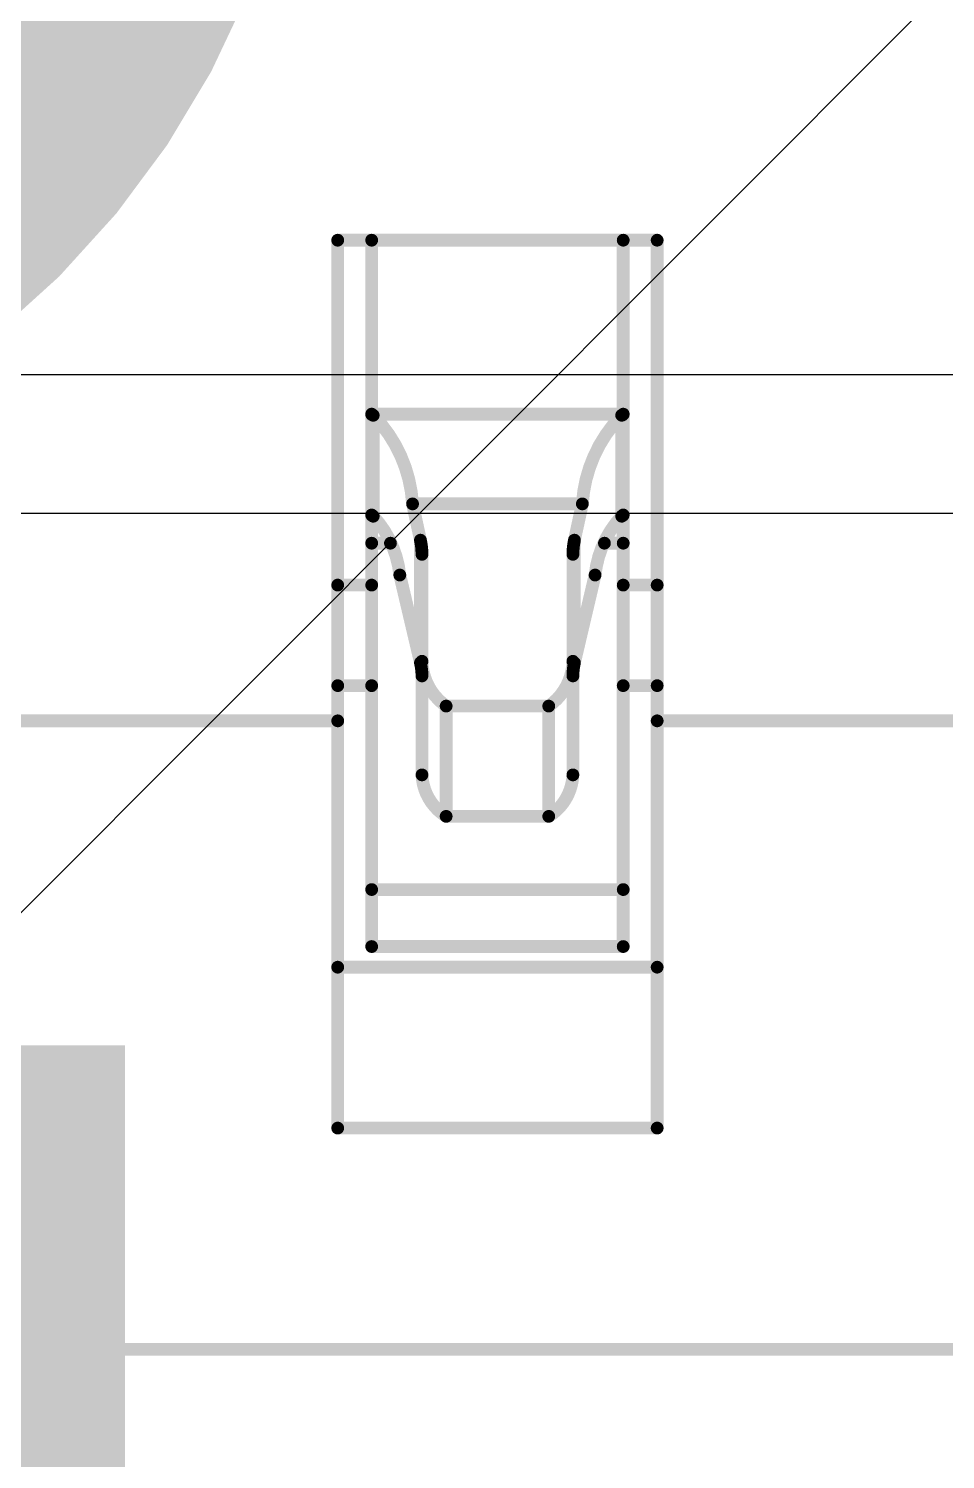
# Model space of a CAD drawing. Header units: inches. Extents: x -6 to 5433, y -4 to 5447.
# Drawn here: x 22.719 to 23.63, y 26.185 to 27.608 of the extents above; entities that cross this region are included whole.
import ezdxf

# ---------------------------------------------------------------- set-up
doc = ezdxf.new("R2010")
doc.units = ezdxf.units.IN
for name, color, linetype in [('Bottom Layer', 5, 'Continuous'), ('Mechanical 4', 56, 'Continuous'), ('Power', 76, 'Continuous'), ('Top Solder', 216, 'Continuous')]:
    doc.layers.add(name, color=color, linetype=linetype)

# ---------------------------------------------------------------- blocks, each defined once
blk = doc.blocks.new('WQFN_30_EP_2_5_4_5__43')
at = {"layer": 'Top Solder'}
blk.add_line((0.6840981999999999, 1.90236602), (-5421.17972658, -5430.60739378), dxfattribs=at)
blk = doc.blocks.new('QTH_030_01_L_D_A_K_TR_154')
at = {"layer": 'Top Solder'}
blk.add_hatch(color=216, dxfattribs=at).paths.add_polyline_path([(-7.504101069999999, 3.91260076), (-6.99590041, 3.91260076), (-6.99590041, 2.25940112), (-7.504101069999999, 2.25940112)])

msp = doc.modelspace()

# ---------------------------------------------------------------- linework, layer by layer
at = {"layer": 'Bottom Layer'}
msp.add_lwpolyline([(22.86258064, 27.97254248, 0.2794, 0.2794, -0.9999999999999999), (21.41478064, 27.97254248, 0.2794, 0.2794, 0)], format="xyseb", dxfattribs=at)
at = {"layer": 'Mechanical 4'}
for points in [[(23.0261541, 27.39794622, 0.0127, 0.0127, 0), (23.3436541, 27.39794622, 0.0127, 0.0127, 0)], [(23.0261541, 26.5149457, 0.0127, 0.0127, 0), (23.0261541, 27.39794622, 0.0127, 0.0127, 0)], [(23.05990562, 26.69548128, 0.0127, 0.0127, 0), (23.05990562, 27.39794622, 0.0127, 0.0127, 0)], [(23.30990512, 26.69548128, 0.0127, 0.0127, 0), (23.30990512, 27.39794622, 0.0127, 0.0127, 0)], [(23.3436541, 26.5149457, 0.0127, 0.0127, 0), (23.3436541, 27.39794622, 0.0127, 0.0127, 0)], [(23.0599996, 27.224609, 0.0127, 0.0127, -0.032605485483321), (23.05990308, 27.22474616, 0.0127, 0.0127, 0)], [(23.05990562, 27.22494682, 0.0127, 0.0127, 0), (23.30990512, 27.22494682, 0.0127, 0.0127, 0)], [(23.06007072, 27.22453788, 0.0127, 0.0127, -0.02828759404488583), (23.06000214, 27.224609, 0.0127, 0.0127, 0)], [(23.0601647, 27.22445914, 0.0127, 0.0127, -0.0267508019242725), (23.06007072, 27.22453788, 0.0127, 0.0127, 0)], [(23.06028916, 27.22437278, 0.0127, 0.0127, -0.02199381128676673), (23.0601647, 27.22445914, 0.0127, 0.0127, 0)], [(23.0604568, 27.22427626, 0.0127, 0.0127, -0.01668692769934015), (23.06028916, 27.22437278, 0.0127, 0.0127, 0)], [(23.06066, 27.22416958, 0.0127, 0.0127, -0.009375562087253328), (23.06045426, 27.22427626, 0.0127, 0.0127, 0)], [(23.06089876, 27.22405528, 0.0127, 0.0127, -0.005205298975655043), (23.06066, 27.22416704, 0.0127, 0.0127, 0)], [(23.06089876, 27.22405528, 0.0127, 0.0127, 0), (23.0611553, 27.2239359, 0.0127, 0.0127, 0)], [(23.0611553, 27.2239359, 0.0127, 0.0127, 0), (23.06142454, 27.22381652, 0.0127, 0.0127, 0)], [(23.06142454, 27.12343572, 0.0127, 0.0127, 0), (23.06142454, 27.22381652, 0.0127, 0.0127, 0)], [(23.06142454, 27.22381652, 0.0127, 0.0127, -0.1798941776662689), (23.10053292, 27.13571154, 0.0127, 0.0127, 0)], [(23.26927782, 27.13571154, 0.0127, 0.0127, -0.1798941776662689), (23.3083862, 27.22381652, 0.0127, 0.0127, 0)], [(23.3083862, 27.22381652, 0.0127, 0.0127, 0), (23.30889674, 27.22405274, 0.0127, 0.0127, 0)], [(23.3083862, 27.12343572, 0.0127, 0.0127, 0), (23.3083862, 27.22381652, 0.0127, 0.0127, 0)], [(23.30889674, 27.22405274, 0.0127, 0.0127, 0), (23.30913296, 27.2241645, 0.0127, 0.0127, 0)], [(23.30934378, 27.22427118, 0.0127, 0.0127, -0.007070259399268765), (23.30913296, 27.2241645, 0.0127, 0.0127, 0)], [(23.30951904, 27.22437024, 0.0127, 0.0127, -0.01220881842684051), (23.30934124, 27.22427118, 0.0127, 0.0127, 0)], [(23.30966128, 27.22446168, 0.0127, 0.0127, -0.02261982991711842), (23.30952158, 27.22437024, 0.0127, 0.0127, 0)], [(23.3097578, 27.22454042, 0.0127, 0.0127, -0.03188108952531741), (23.30965874, 27.22446168, 0.0127, 0.0127, 0)], [(23.30982384, 27.22461408, 0.0127, 0.0127, -0.03744577968124067), (23.3097578, 27.22454042, 0.0127, 0.0127, 0)], [(23.30986956, 27.22468012, 0.0127, 0.0127, -0.03268866418730618), (23.30982384, 27.22461154, 0.0127, 0.0127, 0)], [(23.30990258, 27.22474616, 0.0127, 0.0127, -0.01323434471382276), (23.30986702, 27.22468012, 0.0127, 0.0127, 0)], [(23.10053292, 27.13571154, 0.0127, 0.0127, 0), (23.26927782, 27.13571154, 0.0127, 0.0127, 0)], [(23.10053292, 27.13571154, 0.0127, 0.0127, 0), (23.1083866, 27.0996156, 0.0127, 0.0127, 0)], [(23.26142414, 27.0996156, 0.0127, 0.0127, 0), (23.26927782, 27.13571154, 0.0127, 0.0127, 0)], [(23.06000214, 27.1244949, 0.0127, 0.0127, -0.02859692933674323), (23.05990308, 27.12467778, 0.0127, 0.0127, 0)], [(23.0601647, 27.12429678, 0.0127, 0.0127, -0.05432141869636729), (23.06000468, 27.12449744, 0.0127, 0.0127, 0)], [(23.06028916, 27.1241774, 0.0127, 0.0127, -0.02338615137912808), (23.0601647, 27.12429424, 0.0127, 0.0127, 0)], [(23.06045426, 27.12405294, 0.0127, 0.0127, -0.01856230608050499), (23.06028916, 27.12417994, 0.0127, 0.0127, 0)], [(23.06066, 27.12390816, 0.0127, 0.0127, -0.01073692513679174), (23.06045426, 27.1240504, 0.0127, 0.0127, 0)], [(23.06089876, 27.12375576, 0.0127, 0.0127, -0.006054831031878271), (23.06066254, 27.12390816, 0.0127, 0.0127, 0)], [(23.06089876, 27.1237583, 0.0127, 0.0127, 0), (23.0611553, 27.12359828, 0.0127, 0.0127, 0)], [(23.0611553, 27.12359828, 0.0127, 0.0127, 0), (23.06142454, 27.12343572, 0.0127, 0.0127, 0)], [(23.06142454, 27.12343826, 0.0127, 0.0127, -0.1625908253546253), (23.08786594, 27.0649446, 0.0127, 0.0127, 0)], [(23.2819448, 27.0649446, 0.0127, 0.0127, -0.1625908253546254), (23.3083862, 27.12343826, 0.0127, 0.0127, 0)], [(23.3083862, 27.12343572, 0.0127, 0.0127, 0), (23.30889674, 27.12375322, 0.0127, 0.0127, 0)], [(23.30913296, 27.12390308, 0.0127, 0.0127, -0.004820614357721107), (23.30889674, 27.12375322, 0.0127, 0.0127, 0)], [(23.30934124, 27.12404532, 0.0127, 0.0127, -0.008119958841284601), (23.30913042, 27.12390308, 0.0127, 0.0127, 0)], [(23.30951904, 27.12418248, 0.0127, 0.0127, -0.01372913846991332), (23.30934124, 27.12404786, 0.0127, 0.0127, 0)], [(23.30965874, 27.12429932, 0.0127, 0.0127, -0.02446216599212362), (23.30952158, 27.12417994, 0.0127, 0.0127, 0)], [(23.3097578, 27.124406, 0.0127, 0.0127, -0.03231853508017786), (23.30965874, 27.12429932, 0.0127, 0.0127, 0)], [(23.30982384, 27.12450252, 0.0127, 0.0127, -0.03504147992140866), (23.3097578, 27.124406, 0.0127, 0.0127, 0)], [(23.30986956, 27.12459142, 0.0127, 0.0127, -0.02840446116735539), (23.30982384, 27.12450252, 0.0127, 0.0127, 0)], [(23.30990512, 27.12467524, 0.0127, 0.0127, -0.01102179291885378), (23.30986956, 27.12458888, 0.0127, 0.0127, 0)], [(23.05990562, 27.09661078, 0.0127, 0.0127, 0), (23.078567, 27.09661078, 0.0127, 0.0127, 0)], [(23.1083866, 26.9776575, 0.0127, 0.0127, 0), (23.1083866, 27.0996156, 0.0127, 0.0127, 0)], [(23.1083866, 27.0996156, 0.0127, 0.0127, -0.05365795323520316), (23.10990552, 27.085544, 0.0127, 0.0127, 0)], [(23.25990522, 27.085544, 0.0127, 0.0127, -0.05365795323520318), (23.26142414, 27.0996156, 0.0127, 0.0127, 0)], [(23.26142414, 26.9776575, 0.0127, 0.0127, 0), (23.26142414, 27.0996156, 0.0127, 0.0127, 0)], [(23.29124374, 27.09661078, 0.0127, 0.0127, 0), (23.30990512, 27.09661078, 0.0127, 0.0127, 0)], [(23.10990552, 26.86619468, 0.0127, 0.0127, 0), (23.10990552, 27.085544, 0.0127, 0.0127, 0)], [(23.25990522, 26.86619468, 0.0127, 0.0127, 0), (23.25990522, 27.085544, 0.0127, 0.0127, 0)], [(23.0878634, 27.06494714, 0.0127, 0.0127, 0), (23.1083866, 26.9776575, 0.0127, 0.0127, 0)], [(23.26142414, 26.9776575, 0.0127, 0.0127, 0), (23.2819448, 27.06494714, 0.0127, 0.0127, 0)], [(23.0261541, 27.05494462, 0.0127, 0.0127, 0), (23.05990562, 27.05494462, 0.0127, 0.0127, 0)], [(23.30990512, 27.05494462, 0.0127, 0.0127, 0), (23.3436541, 27.05494462, 0.0127, 0.0127, 0)], [(23.1083866, 26.9776575, 0.0127, 0.0127, -0.05786387190107989), (23.10990552, 26.96463492, 0.0127, 0.0127, 0)], [(23.1339136, 26.93460704, 0.0127, 0.0127, -0.2374801051860469), (23.10990552, 26.97917896, 0.0127, 0.0127, 0)], [(23.25990522, 26.97917896, 0.0127, 0.0127, -0.2374801051860468), (23.23589714, 26.93460704, 0.0127, 0.0127, 0)], [(23.25990522, 26.96463492, 0.0127, 0.0127, -0.05786387190151768), (23.26142414, 26.9776575, 0.0127, 0.0127, 0)], [(23.0261541, 26.95494482, 0.0127, 0.0127, 0), (23.05990562, 26.95494482, 0.0127, 0.0127, 0)], [(23.30990512, 26.95494482, 0.0127, 0.0127, 0), (23.3436541, 26.95494482, 0.0127, 0.0127, 0)], [(23.13391614, 26.93460704, 0.0127, 0.0127, 0), (23.2358946, 26.93460704, 0.0127, 0.0127, 0)], [(23.13391614, 26.82494508, 0.0127, 0.0127, 0), (23.13391614, 26.93460704, 0.0127, 0.0127, 0)], [(23.2358946, 26.82494508, 0.0127, 0.0127, 0), (23.2358946, 26.93460704, 0.0127, 0.0127, 0)], [(22.7086541, 26.91994615999999, 0.0127, 0.0127, 0), (23.0261541, 26.91994615999999, 0.0127, 0.0127, 0)], [(23.3436541, 26.91994615999999, 0.0127, 0.0127, 0), (23.6611541, 26.91994615999999, 0.0127, 0.0127, 0)], [(23.1339136, 26.82494762, 0.0127, 0.0127, -0.2473774779348601), (23.10990552, 26.86619722, 0.0127, 0.0127, 0)], [(23.25990522, 26.86619722, 0.0127, 0.0127, -0.2473774779353234), (23.23589714, 26.82494762, 0.0127, 0.0127, 0)], [(23.13391614, 26.82494508, 0.0127, 0.0127, 0), (23.2358946, 26.82494508, 0.0127, 0.0127, 0)], [(23.05990562, 26.75215376, 0.0127, 0.0127, 0), (23.30990512, 26.75215376, 0.0127, 0.0127, 0)], [(23.05990562, 26.69548128, 0.0127, 0.0127, 0), (23.30990512, 26.69548128, 0.0127, 0.0127, 0)], [(23.0261541, 26.67494538, 0.0127, 0.0127, 0), (23.3436541, 26.67494538, 0.0127, 0.0127, 0)], [(23.0261541, 26.5149457, 0.0127, 0.0127, 0), (23.3436541, 26.5149457, 0.0127, 0.0127, 0)], [(3.36240628, 26.29494614, 0.0127, 0.0127, 0), (27.13240446, 26.29494614, 0.0127, 0.0127, 0)]]:
    msp.add_lwpolyline(points, format="xyseb", dxfattribs=at)
for points in [[(23.0229791, 27.39794622, 0.00635, 0.00635, 1), (23.0293291, 27.39794622, 0.00635, 0.00635, 1)], [(23.0229791, 27.39794622, 0.00635, 0.00635, 1), (23.0293291, 27.39794622, 0.00635, 0.00635, 1)], [(23.05673062, 27.39794622, 0.00635, 0.00635, 1), (23.06308062, 27.39794622, 0.00635, 0.00635, 1)], [(23.30673012, 27.39794622, 0.00635, 0.00635, 1), (23.31308012, 27.39794622, 0.00635, 0.00635, 1)], [(23.3404791, 27.39794622, 0.00635, 0.00635, 1), (23.3468291, 27.39794622, 0.00635, 0.00635, 1)], [(23.3404791, 27.39794622, 0.00635, 0.00635, 1), (23.3468291, 27.39794622, 0.00635, 0.00635, 1)], [(23.05672808, 27.22474616, 0.00635, 0.00635, 1), (23.06307808, 27.22474616, 0.00635, 0.00635, 1)], [(23.05673062, 27.22494682, 0.00635, 0.00635, 1), (23.06308062, 27.22494682, 0.00635, 0.00635, 1)], [(23.0568246, 27.224609, 0.00635, 0.00635, 1), (23.0631746, 27.224609, 0.00635, 0.00635, 1)], [(23.05682714, 27.224609, 0.00635, 0.00635, 1), (23.06317714, 27.224609, 0.00635, 0.00635, 1)], [(23.05689572, 27.22453788, 0.00635, 0.00635, 1), (23.06324572, 27.22453788, 0.00635, 0.00635, 1)], [(23.05689572, 27.22453788, 0.00635, 0.00635, 1), (23.06324572, 27.22453788, 0.00635, 0.00635, 1)], [(23.0569897, 27.22445914, 0.00635, 0.00635, 1), (23.0633397, 27.22445914, 0.00635, 0.00635, 1)], [(23.0569897, 27.22445914, 0.00635, 0.00635, 1), (23.0633397, 27.22445914, 0.00635, 0.00635, 1)], [(23.05711416, 27.22437278, 0.00635, 0.00635, 1), (23.06346416, 27.22437278, 0.00635, 0.00635, 1)], [(23.05711416, 27.22437278, 0.00635, 0.00635, 1), (23.06346416, 27.22437278, 0.00635, 0.00635, 1)], [(23.05727926, 27.22427626, 0.00635, 0.00635, 1), (23.06362926, 27.22427626, 0.00635, 0.00635, 1)], [(23.0572818, 27.22427626, 0.00635, 0.00635, 1), (23.0636318, 27.22427626, 0.00635, 0.00635, 1)], [(23.057485, 27.22416958, 0.00635, 0.00635, 1), (23.063835, 27.22416958, 0.00635, 0.00635, 1)], [(23.057485, 27.22416704, 0.00635, 0.00635, 1), (23.063835, 27.22416704, 0.00635, 0.00635, 1)], [(23.05772376, 27.22405528, 0.00635, 0.00635, 1), (23.06407376, 27.22405528, 0.00635, 0.00635, 1)], [(23.05772376, 27.22405528, 0.00635, 0.00635, 1), (23.06407376, 27.22405528, 0.00635, 0.00635, 1)], [(23.0579803, 27.2239359, 0.00635, 0.00635, 1), (23.0643303, 27.2239359, 0.00635, 0.00635, 1)], [(23.0579803, 27.2239359, 0.00635, 0.00635, 1), (23.0643303, 27.2239359, 0.00635, 0.00635, 1)], [(23.05824954, 27.22381652, 0.00635, 0.00635, 1), (23.06459954, 27.22381652, 0.00635, 0.00635, 1)], [(23.05824954, 27.22381652, 0.00635, 0.00635, 1), (23.06459954, 27.22381652, 0.00635, 0.00635, 1)], [(23.05824954, 27.22381652, 0.00635, 0.00635, 1), (23.06459954, 27.22381652, 0.00635, 0.00635, 1)], [(23.3052112, 27.22381652, 0.00635, 0.00635, 1), (23.3115612, 27.22381652, 0.00635, 0.00635, 1)], [(23.3052112, 27.22381652, 0.00635, 0.00635, 1), (23.3115612, 27.22381652, 0.00635, 0.00635, 1)], [(23.3052112, 27.22381652, 0.00635, 0.00635, 1), (23.3115612, 27.22381652, 0.00635, 0.00635, 1)], [(23.30572174, 27.22405274, 0.00635, 0.00635, 1), (23.31207174, 27.22405274, 0.00635, 0.00635, 1)], [(23.30572174, 27.22405274, 0.00635, 0.00635, 1), (23.31207174, 27.22405274, 0.00635, 0.00635, 1)], [(23.30595796, 27.2241645, 0.00635, 0.00635, 1), (23.31230796, 27.2241645, 0.00635, 0.00635, 1)], [(23.30595796, 27.2241645, 0.00635, 0.00635, 1), (23.31230796, 27.2241645, 0.00635, 0.00635, 1)], [(23.30616624, 27.22427118, 0.00635, 0.00635, 1), (23.31251624, 27.22427118, 0.00635, 0.00635, 1)], [(23.30616878, 27.22427118, 0.00635, 0.00635, 1), (23.31251878, 27.22427118, 0.00635, 0.00635, 1)], [(23.30634404, 27.22437024, 0.00635, 0.00635, 1), (23.31269404, 27.22437024, 0.00635, 0.00635, 1)], [(23.30634658, 27.22437024, 0.00635, 0.00635, 1), (23.31269658, 27.22437024, 0.00635, 0.00635, 1)], [(23.30648374, 27.22446168, 0.00635, 0.00635, 1), (23.31283374, 27.22446168, 0.00635, 0.00635, 1)], [(23.30648628, 27.22446168, 0.00635, 0.00635, 1), (23.31283628, 27.22446168, 0.00635, 0.00635, 1)], [(23.3065828, 27.22454042, 0.00635, 0.00635, 1), (23.3129328, 27.22454042, 0.00635, 0.00635, 1)], [(23.3065828, 27.22454042, 0.00635, 0.00635, 1), (23.3129328, 27.22454042, 0.00635, 0.00635, 1)], [(23.30664884, 27.22461408, 0.00635, 0.00635, 1), (23.31299884, 27.22461408, 0.00635, 0.00635, 1)], [(23.30664884, 27.22461154, 0.00635, 0.00635, 1), (23.31299884, 27.22461154, 0.00635, 0.00635, 1)], [(23.30669202, 27.22468012, 0.00635, 0.00635, 1), (23.31304202, 27.22468012, 0.00635, 0.00635, 1)], [(23.30669456, 27.22468012, 0.00635, 0.00635, 1), (23.31304456, 27.22468012, 0.00635, 0.00635, 1)], [(23.30672758, 27.22474616, 0.00635, 0.00635, 1), (23.31307758, 27.22474616, 0.00635, 0.00635, 1)], [(23.30673012, 27.22494682, 0.00635, 0.00635, 1), (23.31308012, 27.22494682, 0.00635, 0.00635, 1)], [(23.09735792, 27.13571154, 0.00635, 0.00635, 1), (23.10370792, 27.13571154, 0.00635, 0.00635, 1)], [(23.09735792, 27.13571154, 0.00635, 0.00635, 1), (23.10370792, 27.13571154, 0.00635, 0.00635, 1)], [(23.09735792, 27.13571154, 0.00635, 0.00635, 1), (23.10370792, 27.13571154, 0.00635, 0.00635, 1)], [(23.26610282, 27.13571154, 0.00635, 0.00635, 1), (23.27245282, 27.13571154, 0.00635, 0.00635, 1)], [(23.26610282, 27.13571154, 0.00635, 0.00635, 1), (23.27245282, 27.13571154, 0.00635, 0.00635, 1)], [(23.26610282, 27.13571154, 0.00635, 0.00635, 1), (23.27245282, 27.13571154, 0.00635, 0.00635, 1)], [(23.05672808, 27.12467778, 0.00635, 0.00635, 1), (23.06307808, 27.12467778, 0.00635, 0.00635, 1)], [(23.05682714, 27.1244949, 0.00635, 0.00635, 1), (23.06317714, 27.1244949, 0.00635, 0.00635, 1)], [(23.05682968, 27.12449744, 0.00635, 0.00635, 1), (23.06317968, 27.12449744, 0.00635, 0.00635, 1)], [(23.0569897, 27.12429678, 0.00635, 0.00635, 1), (23.0633397, 27.12429678, 0.00635, 0.00635, 1)], [(23.0569897, 27.12429424, 0.00635, 0.00635, 1), (23.0633397, 27.12429424, 0.00635, 0.00635, 1)], [(23.05711416, 27.12417994, 0.00635, 0.00635, 1), (23.06346416, 27.12417994, 0.00635, 0.00635, 1)], [(23.05711416, 27.1241774, 0.00635, 0.00635, 1), (23.06346416, 27.1241774, 0.00635, 0.00635, 1)], [(23.05727926, 27.12405294, 0.00635, 0.00635, 1), (23.06362926, 27.12405294, 0.00635, 0.00635, 1)], [(23.05727926, 27.1240504, 0.00635, 0.00635, 1), (23.06362926, 27.1240504, 0.00635, 0.00635, 1)], [(23.057485, 27.12390816, 0.00635, 0.00635, 1), (23.063835, 27.12390816, 0.00635, 0.00635, 1)], [(23.05748754, 27.12390816, 0.00635, 0.00635, 1), (23.06383754, 27.12390816, 0.00635, 0.00635, 1)], [(23.05772376, 27.1237583, 0.00635, 0.00635, 1), (23.06407376, 27.1237583, 0.00635, 0.00635, 1)], [(23.05772376, 27.12375576, 0.00635, 0.00635, 1), (23.06407376, 27.12375576, 0.00635, 0.00635, 1)], [(23.0579803, 27.12359828, 0.00635, 0.00635, 1), (23.0643303, 27.12359828, 0.00635, 0.00635, 1)], [(23.0579803, 27.12359828, 0.00635, 0.00635, 1), (23.0643303, 27.12359828, 0.00635, 0.00635, 1)], [(23.05824954, 27.12343826, 0.00635, 0.00635, 1), (23.06459954, 27.12343826, 0.00635, 0.00635, 1)], [(23.05824954, 27.12343572, 0.00635, 0.00635, 1), (23.06459954, 27.12343572, 0.00635, 0.00635, 1)], [(23.05824954, 27.12343572, 0.00635, 0.00635, 1), (23.06459954, 27.12343572, 0.00635, 0.00635, 1)], [(23.3052112, 27.12343826, 0.00635, 0.00635, 1), (23.3115612, 27.12343826, 0.00635, 0.00635, 1)], [(23.3052112, 27.12343572, 0.00635, 0.00635, 1), (23.3115612, 27.12343572, 0.00635, 0.00635, 1)], [(23.3052112, 27.12343572, 0.00635, 0.00635, 1), (23.3115612, 27.12343572, 0.00635, 0.00635, 1)], [(23.30572174, 27.12375322, 0.00635, 0.00635, 1), (23.31207174, 27.12375322, 0.00635, 0.00635, 1)], [(23.30572174, 27.12375322, 0.00635, 0.00635, 1), (23.31207174, 27.12375322, 0.00635, 0.00635, 1)], [(23.30595542, 27.12390308, 0.00635, 0.00635, 1), (23.31230542, 27.12390308, 0.00635, 0.00635, 1)], [(23.30595796, 27.12390308, 0.00635, 0.00635, 1), (23.31230796, 27.12390308, 0.00635, 0.00635, 1)], [(23.30616624, 27.12404786, 0.00635, 0.00635, 1), (23.31251624, 27.12404786, 0.00635, 0.00635, 1)], [(23.30616624, 27.12404532, 0.00635, 0.00635, 1), (23.31251624, 27.12404532, 0.00635, 0.00635, 1)], [(23.30634404, 27.12418248, 0.00635, 0.00635, 1), (23.31269404, 27.12418248, 0.00635, 0.00635, 1)], [(23.30634658, 27.12417994, 0.00635, 0.00635, 1), (23.31269658, 27.12417994, 0.00635, 0.00635, 1)], [(23.30648374, 27.12429932, 0.00635, 0.00635, 1), (23.31283374, 27.12429932, 0.00635, 0.00635, 1)], [(23.30648374, 27.12429932, 0.00635, 0.00635, 1), (23.31283374, 27.12429932, 0.00635, 0.00635, 1)], [(23.3065828, 27.124406, 0.00635, 0.00635, 1), (23.3129328, 27.124406, 0.00635, 0.00635, 1)], [(23.3065828, 27.124406, 0.00635, 0.00635, 1), (23.3129328, 27.124406, 0.00635, 0.00635, 1)], [(23.30664884, 27.12450252, 0.00635, 0.00635, 1), (23.31299884, 27.12450252, 0.00635, 0.00635, 1)], [(23.30664884, 27.12450252, 0.00635, 0.00635, 1), (23.31299884, 27.12450252, 0.00635, 0.00635, 1)], [(23.30669456, 27.12459142, 0.00635, 0.00635, 1), (23.31304456, 27.12459142, 0.00635, 0.00635, 1)], [(23.30669456, 27.12458888, 0.00635, 0.00635, 1), (23.31304456, 27.12458888, 0.00635, 0.00635, 1)], [(23.30673012, 27.12467524, 0.00635, 0.00635, 1), (23.31308012, 27.12467524, 0.00635, 0.00635, 1)], [(23.05673062, 27.09661078, 0.00635, 0.00635, 1), (23.06308062, 27.09661078, 0.00635, 0.00635, 1)], [(23.075392, 27.09661078, 0.00635, 0.00635, 1), (23.081742, 27.09661078, 0.00635, 0.00635, 1)], [(23.1052116, 27.0996156, 0.00635, 0.00635, 1), (23.1115616, 27.0996156, 0.00635, 0.00635, 1)], [(23.1052116, 27.0996156, 0.00635, 0.00635, 1), (23.1115616, 27.0996156, 0.00635, 0.00635, 1)], [(23.1052116, 27.0996156, 0.00635, 0.00635, 1), (23.1115616, 27.0996156, 0.00635, 0.00635, 1)], [(23.25824914, 27.0996156, 0.00635, 0.00635, 1), (23.26459914, 27.0996156, 0.00635, 0.00635, 1)], [(23.25824914, 27.0996156, 0.00635, 0.00635, 1), (23.26459914, 27.0996156, 0.00635, 0.00635, 1)], [(23.25824914, 27.0996156, 0.00635, 0.00635, 1), (23.26459914, 27.0996156, 0.00635, 0.00635, 1)], [(23.28806874, 27.09661078, 0.00635, 0.00635, 1), (23.29441874, 27.09661078, 0.00635, 0.00635, 1)], [(23.30673012, 27.09661078, 0.00635, 0.00635, 1), (23.31308012, 27.09661078, 0.00635, 0.00635, 1)], [(23.10673052, 27.085544, 0.00635, 0.00635, 1), (23.11308052, 27.085544, 0.00635, 0.00635, 1)], [(23.10673052, 27.085544, 0.00635, 0.00635, 1), (23.11308052, 27.085544, 0.00635, 0.00635, 1)], [(23.25673022, 27.085544, 0.00635, 0.00635, 1), (23.26308022, 27.085544, 0.00635, 0.00635, 1)], [(23.25673022, 27.085544, 0.00635, 0.00635, 1), (23.26308022, 27.085544, 0.00635, 0.00635, 1)], [(23.0846884, 27.06494714, 0.00635, 0.00635, 1), (23.0910384, 27.06494714, 0.00635, 0.00635, 1)], [(23.08469094, 27.0649446, 0.00635, 0.00635, 1), (23.09104094, 27.0649446, 0.00635, 0.00635, 1)], [(23.2787698, 27.06494714, 0.00635, 0.00635, 1), (23.2851198, 27.06494714, 0.00635, 0.00635, 1)], [(23.2787698, 27.0649446, 0.00635, 0.00635, 1), (23.2851198, 27.0649446, 0.00635, 0.00635, 1)], [(23.0229791, 27.05494462, 0.00635, 0.00635, 1), (23.0293291, 27.05494462, 0.00635, 0.00635, 1)], [(23.05673062, 27.05494462, 0.00635, 0.00635, 1), (23.06308062, 27.05494462, 0.00635, 0.00635, 1)], [(23.30673012, 27.05494462, 0.00635, 0.00635, 1), (23.31308012, 27.05494462, 0.00635, 0.00635, 1)], [(23.3404791, 27.05494462, 0.00635, 0.00635, 1), (23.3468291, 27.05494462, 0.00635, 0.00635, 1)], [(23.1052116, 26.9776575, 0.00635, 0.00635, 1), (23.1115616, 26.9776575, 0.00635, 0.00635, 1)], [(23.1052116, 26.9776575, 0.00635, 0.00635, 1), (23.1115616, 26.9776575, 0.00635, 0.00635, 1)], [(23.1052116, 26.9776575, 0.00635, 0.00635, 1), (23.1115616, 26.9776575, 0.00635, 0.00635, 1)], [(23.10673052, 26.97917896, 0.00635, 0.00635, 1), (23.11308052, 26.97917896, 0.00635, 0.00635, 1)], [(23.25673022, 26.97917896, 0.00635, 0.00635, 1), (23.26308022, 26.97917896, 0.00635, 0.00635, 1)], [(23.25824914, 26.9776575, 0.00635, 0.00635, 1), (23.26459914, 26.9776575, 0.00635, 0.00635, 1)], [(23.25824914, 26.9776575, 0.00635, 0.00635, 1), (23.26459914, 26.9776575, 0.00635, 0.00635, 1)], [(23.25824914, 26.9776575, 0.00635, 0.00635, 1), (23.26459914, 26.9776575, 0.00635, 0.00635, 1)], [(23.10673052, 26.96463492, 0.00635, 0.00635, 1), (23.11308052, 26.96463492, 0.00635, 0.00635, 1)], [(23.25673022, 26.96463492, 0.00635, 0.00635, 1), (23.26308022, 26.96463492, 0.00635, 0.00635, 1)], [(23.0229791, 26.95494482, 0.00635, 0.00635, 1), (23.0293291, 26.95494482, 0.00635, 0.00635, 1)], [(23.05673062, 26.95494482, 0.00635, 0.00635, 1), (23.06308062, 26.95494482, 0.00635, 0.00635, 1)], [(23.30673012, 26.95494482, 0.00635, 0.00635, 1), (23.31308012, 26.95494482, 0.00635, 0.00635, 1)], [(23.3404791, 26.95494482, 0.00635, 0.00635, 1), (23.3468291, 26.95494482, 0.00635, 0.00635, 1)], [(23.1307386, 26.93460704, 0.00635, 0.00635, 1), (23.1370886, 26.93460704, 0.00635, 0.00635, 1)], [(23.13074114, 26.93460704, 0.00635, 0.00635, 1), (23.13709114, 26.93460704, 0.00635, 0.00635, 1)], [(23.13074114, 26.93460704, 0.00635, 0.00635, 1), (23.13709114, 26.93460704, 0.00635, 0.00635, 1)], [(23.2327196, 26.93460704, 0.00635, 0.00635, 1), (23.2390696, 26.93460704, 0.00635, 0.00635, 1)], [(23.2327196, 26.93460704, 0.00635, 0.00635, 1), (23.2390696, 26.93460704, 0.00635, 0.00635, 1)], [(23.23272214, 26.93460704, 0.00635, 0.00635, 1), (23.23907214, 26.93460704, 0.00635, 0.00635, 1)], [(23.0229791, 26.91994615999999, 0.00635, 0.00635, 1), (23.0293291, 26.91994615999999, 0.00635, 0.00635, 1)], [(23.3404791, 26.91994615999999, 0.00635, 0.00635, 1), (23.3468291, 26.91994615999999, 0.00635, 0.00635, 1)], [(23.10673052, 26.86619722, 0.00635, 0.00635, 1), (23.11308052, 26.86619722, 0.00635, 0.00635, 1)], [(23.10673052, 26.86619468, 0.00635, 0.00635, 1), (23.11308052, 26.86619468, 0.00635, 0.00635, 1)], [(23.25673022, 26.86619722, 0.00635, 0.00635, 1), (23.26308022, 26.86619722, 0.00635, 0.00635, 1)], [(23.25673022, 26.86619468, 0.00635, 0.00635, 1), (23.26308022, 26.86619468, 0.00635, 0.00635, 1)], [(23.1307386, 26.82494762, 0.00635, 0.00635, 1), (23.1370886, 26.82494762, 0.00635, 0.00635, 1)], [(23.13074114, 26.82494508, 0.00635, 0.00635, 1), (23.13709114, 26.82494508, 0.00635, 0.00635, 1)], [(23.13074114, 26.82494508, 0.00635, 0.00635, 1), (23.13709114, 26.82494508, 0.00635, 0.00635, 1)], [(23.2327196, 26.82494508, 0.00635, 0.00635, 1), (23.2390696, 26.82494508, 0.00635, 0.00635, 1)], [(23.2327196, 26.82494508, 0.00635, 0.00635, 1), (23.2390696, 26.82494508, 0.00635, 0.00635, 1)], [(23.23272214, 26.82494762, 0.00635, 0.00635, 1), (23.23907214, 26.82494762, 0.00635, 0.00635, 1)], [(23.05673062, 26.75215376, 0.00635, 0.00635, 1), (23.06308062, 26.75215376, 0.00635, 0.00635, 1)], [(23.30673012, 26.75215376, 0.00635, 0.00635, 1), (23.31308012, 26.75215376, 0.00635, 0.00635, 1)], [(23.05673062, 26.69548128, 0.00635, 0.00635, 1), (23.06308062, 26.69548128, 0.00635, 0.00635, 1)], [(23.05673062, 26.69548128, 0.00635, 0.00635, 1), (23.06308062, 26.69548128, 0.00635, 0.00635, 1)], [(23.30673012, 26.69548128, 0.00635, 0.00635, 1), (23.31308012, 26.69548128, 0.00635, 0.00635, 1)], [(23.30673012, 26.69548128, 0.00635, 0.00635, 1), (23.31308012, 26.69548128, 0.00635, 0.00635, 1)], [(23.0229791, 26.67494538, 0.00635, 0.00635, 1), (23.0293291, 26.67494538, 0.00635, 0.00635, 1)], [(23.3404791, 26.67494538, 0.00635, 0.00635, 1), (23.3468291, 26.67494538, 0.00635, 0.00635, 1)], [(23.0229791, 26.5149457, 0.00635, 0.00635, 1), (23.0293291, 26.5149457, 0.00635, 0.00635, 1)], [(23.0229791, 26.5149457, 0.00635, 0.00635, 1), (23.0293291, 26.5149457, 0.00635, 0.00635, 1)], [(23.3404791, 26.5149457, 0.00635, 0.00635, 1), (23.3468291, 26.5149457, 0.00635, 0.00635, 1)], [(23.3404791, 26.5149457, 0.00635, 0.00635, 1), (23.3468291, 26.5149457, 0.00635, 0.00635, 1)]]:
    msp.add_lwpolyline(points, format="xyseb", close=True, dxfattribs=at)
at = {"layer": 'Power'}
for p, q in [((23.87102668, 27.26407806), (20.70034214, 27.26407806)), ((20.70034214, 27.12661326), (23.87102668, 27.12661326))]:
    msp.add_line(p, q, dxfattribs=at)

# ---------------------------------------------------------------- block references
at = {"rotation": 180}
for name, p in [('WQFN_30_EP_2_5_4_5__43', (11.67240744, 16.88571426)), ('QTH_030_01_L_D_A_K_TR_154', (15.3105993, 28.85674696))]:
    msp.add_blockref(name, p, dxfattribs=at)

doc.saveas('drawing.dxf')
